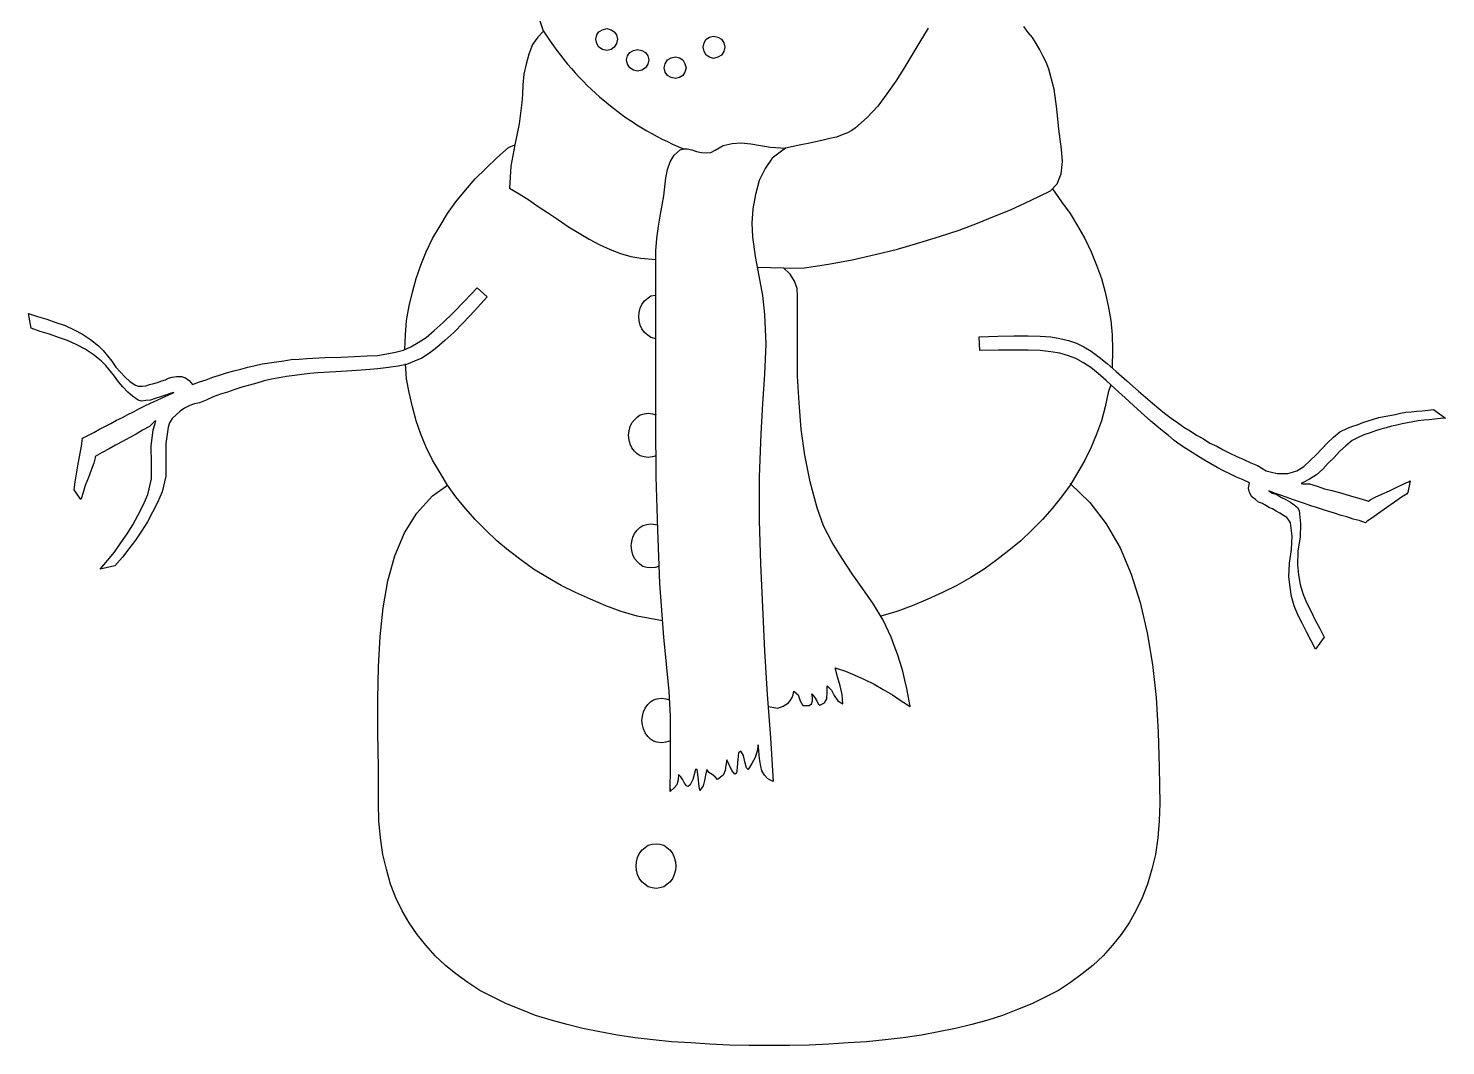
# Model space of a CAD drawing. Extents: x -95 to 513, y -317 to 40.
# Drawn here: x -95 to -30.5, y -172.4 to -126.1 of the extents above; entities that cross this region are included whole.
import ezdxf

# ---------------------------------------------------------------- set-up
doc = ezdxf.new("R2010")
doc.units = 0
doc.header["$MEASUREMENT"] = 0
doc.layers.get('0').update_dxf_attribs({"linetype": 'CONTINUOUS'})

msp = doc.modelspace()

# ---------------------------------------------------------------- linework, layer by layer
at = {"color": 7}
for p, q in [((-71.536797, -126.215329), (-71.951856, -124.9721)), ((-73.663863, -131.968076), (-73.132097, -131.508823)), ((-73.132097, -131.508823), (-72.842042, -131.387967)), ((-74.171459, -132.4515), (-73.663863, -131.968076)), ((-74.654883, -132.934924), (-74.171459, -132.4515)), ((-75.525046, -133.974286), (-75.089964, -133.442519)), ((-75.089964, -133.442519), (-74.654883, -132.934924)), ((-48.38666, -133.375882), (-47.969873, -133.974286)), ((-75.911785, -134.506052), (-75.525046, -133.974286)), ((-47.969873, -133.974286), (-47.583134, -134.506052)), ((-76.250182, -135.06199), (-75.911785, -134.506052)), ((-47.583134, -134.506052), (-47.244737, -135.06199)), ((-76.588579, -135.642099), (-76.250182, -135.06199)), ((-47.244737, -135.06199), (-46.90634, -135.642099)), ((-76.878634, -136.246379), (-76.588579, -135.642099)), ((-46.90634, -135.642099), (-46.616285, -136.246379)), ((-77.120346, -136.850659), (-76.878634, -136.246379)), ((-46.616285, -136.246379), (-46.374573, -136.850659)), ((-77.337887, -137.454939), (-77.120346, -136.850659)), ((-46.374573, -136.850659), (-46.157033, -137.454939)), ((-77.507085, -138.083391), (-77.337887, -137.454939)), ((-46.157033, -137.454939), (-45.987834, -138.083391)), ((-77.652112, -138.711842), (-77.507085, -138.083391)), ((-67.137638, -138.808527), (-67.065125, -138.639328)), ((-67.065125, -138.639328), (-66.944269, -138.47013)), ((-66.944269, -138.47013), (-66.799241, -138.349274)), ((-66.799241, -138.349274), (-66.654214, -138.252589)), ((-66.654214, -138.252589), (-66.436673, -138.222253)), ((-45.987834, -138.083391), (-45.842807, -138.711842)), ((-77.772968, -139.364464), (-77.652112, -138.711842)), ((-67.210152, -139.195266), (-67.185981, -139.001896)), ((-67.185981, -139.388636), (-67.210152, -139.195266)), ((-67.185981, -139.001896), (-67.137638, -138.808527)), ((-45.842807, -138.711842), (-45.721951, -139.364464)), ((-77.821311, -140.017087), (-77.772968, -139.364464)), ((-67.137638, -139.582005), (-67.185981, -139.388636)), ((-67.065125, -139.751204), (-67.137638, -139.582005)), ((-66.944269, -139.920402), (-67.065125, -139.751204)), ((-66.799241, -140.041258), (-66.944269, -139.920402)), ((-45.721951, -139.364464), (-45.673608, -140.017087)), ((-77.845482, -140.693881), (-77.821311, -140.017087)), ((-66.654214, -140.137943), (-66.799241, -140.041258)), ((-66.436673, -140.198539), (-66.654214, -140.137943)), ((-45.673608, -140.017087), (-45.649437, -140.693881)), ((-45.649437, -140.693881), (-45.664317, -141.522478)), ((-77.772968, -142.023297), (-77.821311, -141.346503)), ((-77.652112, -142.651748), (-77.772968, -142.023297)), ((-45.726759, -142.29603), (-45.842807, -142.651748)), ((-77.507085, -143.304371), (-77.652112, -142.651748)), ((-45.842807, -142.651748), (-45.987834, -143.304371)), ((-77.337887, -143.932822), (-77.507085, -143.304371)), ((-67.403521, -143.88448), (-67.282665, -143.763624)), ((-67.282665, -143.763624), (-67.137638, -143.666939)), ((-67.137638, -143.666939), (-66.96844, -143.618597)), ((-66.96844, -143.618597), (-66.77507, -143.594425)), ((-66.77507, -143.594425), (-66.5817, -143.618597)), ((-66.5817, -143.618597), (-66.412502, -143.666939)), ((-45.987834, -143.304371), (-46.157033, -143.932822)), ((-77.120346, -144.537102), (-77.337887, -143.932822)), ((-67.669405, -144.585445), (-67.645233, -144.392075)), ((-67.645233, -144.392075), (-67.596891, -144.198705)), ((-67.596891, -144.198705), (-67.524377, -144.029507)), ((-67.524377, -144.029507), (-67.403521, -143.88448)), ((-46.157033, -143.932822), (-46.374573, -144.537102)), ((-76.878634, -145.141382), (-77.120346, -144.537102)), ((-67.645233, -144.802986), (-67.669405, -144.585445)), ((-67.596891, -144.996355), (-67.645233, -144.802986)), ((-67.524377, -145.165554), (-67.596891, -144.996355)), ((-46.374573, -144.537102), (-46.616285, -145.141382)), ((-76.588579, -145.721491), (-76.878634, -145.141382)), ((-76.250182, -146.3016), (-76.588579, -145.721491)), ((-67.403521, -145.310581), (-67.524377, -145.165554)), ((-67.282665, -145.431437), (-67.403521, -145.310581)), ((-67.137638, -145.528122), (-67.282665, -145.431437)), ((-66.96844, -145.576464), (-67.137638, -145.528122)), ((-66.77507, -145.600635), (-66.96844, -145.576464)), ((-66.5817, -145.576464), (-66.77507, -145.600635)), ((-66.77507, -145.600635), (-66.77507, -145.600635)), ((-66.412502, -145.528122), (-66.5817, -145.576464)), ((-46.90634, -145.721491), (-47.244737, -146.3016)), ((-46.616285, -145.141382), (-46.90634, -145.721491)), ((-75.911785, -146.857538), (-76.250182, -146.3016)), ((-47.244737, -146.3016), (-47.583134, -146.857538)), ((-76.588579, -147.340962), (-75.911785, -146.857538)), ((-75.525046, -147.389304), (-75.911785, -146.857538)), ((-47.583134, -146.857538), (-47.969873, -147.389304)), ((-47.583134, -146.785024), (-46.688799, -147.655188)), ((-77.313715, -148.138612), (-76.588579, -147.340962)), ((-75.089964, -147.921071), (-75.525046, -147.389304)), ((-47.969873, -147.389304), (-48.404955, -147.921071)), ((-46.688799, -147.655188), (-45.939492, -148.622036)), ((-77.869653, -149.032946), (-77.313715, -148.138612)), ((-74.654883, -148.428666), (-75.089964, -147.921071)), ((-48.404955, -147.921071), (-48.840036, -148.428666)), ((-74.171459, -148.91209), (-74.654883, -148.428666)), ((-73.663863, -149.395514), (-74.171459, -148.91209)), ((-67.403521, -149.057118), (-67.282665, -148.91209)), ((-67.282665, -148.91209), (-67.161809, -148.791234)), ((-67.161809, -148.791234), (-67.016782, -148.694549)), ((-67.016782, -148.694549), (-66.847584, -148.646207)), ((-66.847584, -148.646207), (-66.654214, -148.622036)), ((-66.654214, -148.622036), (-66.346775, -148.661698)), ((-49.32346, -148.91209), (-49.831056, -149.395514)), ((-48.840036, -148.428666), (-49.32346, -148.91209)), ((-45.939492, -148.622036), (-45.31104, -149.70974)), ((-78.304735, -150.072308), (-77.869653, -149.032946)), ((-73.132097, -149.830596), (-73.663863, -149.395514)), ((-67.548549, -149.613055), (-67.524377, -149.419686)), ((-67.524377, -149.830596), (-67.548549, -149.613055)), ((-67.524377, -149.419686), (-67.476035, -149.226316)), ((-67.476035, -149.226316), (-67.403521, -149.057118)), ((-49.831056, -149.395514), (-50.362822, -149.830596)), ((-78.61896, -151.208355), (-78.304735, -150.072308)), ((-72.576159, -150.265678), (-73.132097, -149.830596)), ((-67.476035, -150.023966), (-67.524377, -149.830596)), ((-67.403521, -150.193164), (-67.476035, -150.023966)), ((-67.282665, -150.338191), (-67.403521, -150.193164)), ((-50.362822, -149.830596), (-50.91876, -150.265678)), ((-45.31104, -149.70974), (-44.803445, -150.9183)), ((-71.99605, -150.676588), (-72.576159, -150.265678)), ((-71.367599, -151.063328), (-71.99605, -150.676588)), ((-67.161809, -150.459047), (-67.282665, -150.338191)), ((-67.016782, -150.555732), (-67.161809, -150.459047)), ((-66.847584, -150.604075), (-67.016782, -150.555732)), ((-66.654214, -150.628246), (-66.847584, -150.604075)), ((-66.460844, -150.604075), (-66.654214, -150.628246)), ((-66.654214, -150.628246), (-66.654214, -150.628246)), ((-66.291646, -150.555732), (-66.460844, -150.604075)), ((-51.498869, -150.676588), (-52.103149, -151.063328)), ((-50.91876, -150.265678), (-51.498869, -150.676588)), ((-78.836501, -152.441086), (-78.61896, -151.208355)), ((-70.739148, -151.425896), (-71.367599, -151.063328)), ((-70.086525, -151.740121), (-70.739148, -151.425896)), ((-52.7316, -151.425896), (-53.384223, -151.740121)), ((-52.103149, -151.063328), (-52.7316, -151.425896)), ((-44.803445, -150.9183), (-44.392535, -152.199374)), ((-69.409731, -152.054347), (-70.086525, -151.740121)), ((-68.708766, -152.344401), (-69.409731, -152.054347)), ((-54.061016, -152.054347), (-54.761981, -152.344401)), ((-53.384223, -151.740121), (-54.061016, -152.054347)), ((-78.981528, -153.746331), (-78.836501, -152.441086)), ((-68.007802, -152.610285), (-68.708766, -152.344401)), ((-67.282665, -152.827825), (-68.007802, -152.610285)), ((-66.125302, -153.031808), (-67.282665, -152.827825)), ((-55.462946, -152.610285), (-56.188082, -152.827825)), ((-54.761981, -152.344401), (-55.462946, -152.610285)), ((-44.392535, -152.199374), (-44.078309, -153.577133)), ((-79.054042, -155.12409), (-78.981528, -153.746331)), ((-44.078309, -153.577133), (-43.836597, -155.027405)), ((-79.078213, -156.598533), (-79.054042, -155.12409)), ((-43.836597, -155.027405), (-43.667398, -156.52602)), ((-79.078213, -158.121319), (-79.078213, -156.598533)), ((-66.678385, -156.719389), (-66.533358, -156.622705)), ((-66.533358, -156.622705), (-66.36416, -156.574362)), ((-66.36416, -156.574362), (-66.17079, -156.550191)), ((-66.17079, -156.550191), (-65.97742, -156.574362)), ((-65.97742, -156.574362), (-65.808222, -156.622705)), ((-43.667398, -156.52602), (-43.570714, -158.097148)), ((-67.040953, -157.372012), (-66.992611, -157.178642)), ((-66.992611, -157.178642), (-66.920097, -157.009444)), ((-66.920097, -157.009444), (-66.799241, -156.840245)), ((-66.799241, -156.840245), (-66.678385, -156.719389)), ((-67.065125, -157.565382), (-67.040953, -157.372012)), ((-67.040953, -157.758751), (-67.065125, -157.565382)), ((-66.992611, -157.952121), (-67.040953, -157.758751)), ((-66.920097, -158.121319), (-66.992611, -157.952121)), ((-79.054042, -159.716619), (-79.078213, -158.121319)), ((-66.799241, -158.290518), (-66.920097, -158.121319)), ((-66.678385, -158.411374), (-66.799241, -158.290518)), ((-66.533358, -158.508059), (-66.678385, -158.411374)), ((-66.36416, -158.556401), (-66.533358, -158.508059)), ((-66.17079, -158.580572), (-66.36416, -158.556401)), ((-65.97742, -158.556401), (-66.17079, -158.580572)), ((-66.17079, -158.580572), (-66.17079, -158.580572)), ((-65.759879, -158.489223), (-65.97742, -158.556401)), ((-43.570714, -158.097148), (-43.522371, -159.692448)), ((-79.054042, -161.33609), (-79.054042, -159.716619)), ((-43.522371, -159.692448), (-43.4982, -161.33609)), ((-79.029871, -162.133739), (-79.054042, -161.33609)), ((-43.4982, -161.33609), (-43.522371, -162.133739)), ((-78.957357, -162.907218), (-79.029871, -162.133739)), ((-43.522371, -162.133739), (-43.594885, -162.907218)), ((-78.860672, -163.656525), (-78.957357, -162.907218)), ((-43.594885, -162.907218), (-43.69157, -163.656525)), ((-78.691474, -164.333319), (-78.860672, -163.656525)), ((-43.69157, -163.656525), (-43.860768, -164.333319)), ((-78.498104, -165.010113), (-78.691474, -164.333319)), ((-43.860768, -164.333319), (-44.054138, -165.010113)), ((-78.256392, -165.638564), (-78.498104, -165.010113)), ((-44.054138, -165.010113), (-44.29585, -165.638564)), ((-77.966338, -166.218673), (-78.256392, -165.638564)), ((-44.29585, -165.638564), (-44.585904, -166.218673)), ((-77.652112, -166.774611), (-77.966338, -166.218673)), ((-44.585904, -166.218673), (-44.90013, -166.774611)), ((-77.289544, -167.306377), (-77.652112, -166.774611)), ((-44.90013, -166.774611), (-45.262698, -167.306377)), ((-76.902805, -167.789801), (-77.289544, -167.306377)), ((-45.262698, -167.306377), (-45.649437, -167.789801)), ((-76.467723, -168.273225), (-76.902805, -167.789801)), ((-76.00847, -168.708307), (-76.467723, -168.273225)), ((-46.084519, -168.273225), (-46.543772, -168.708307)), ((-45.649437, -167.789801), (-46.084519, -168.273225)), ((-75.525046, -169.095046), (-76.00847, -168.708307)), ((-46.543772, -168.708307), (-47.027196, -169.095046)), ((-74.99328, -169.481786), (-75.525046, -169.095046)), ((-74.437342, -169.844354), (-74.99328, -169.481786)), ((-47.558962, -169.481786), (-48.1149, -169.844354)), ((-47.027196, -169.095046), (-47.558962, -169.481786)), ((-73.833062, -170.158579), (-74.437342, -169.844354)), ((-73.228782, -170.448634), (-73.833062, -170.158579)), ((-48.71918, -170.158579), (-49.32346, -170.448634)), ((-48.1149, -169.844354), (-48.71918, -170.158579)), ((-72.576159, -170.714517), (-73.228782, -170.448634)), ((-71.899365, -170.9804), (-72.576159, -170.714517)), ((-49.976083, -170.714517), (-50.652877, -170.9804)), ((-49.32346, -170.448634), (-49.976083, -170.714517)), ((-71.198401, -171.197941), (-71.899365, -170.9804)), ((-70.473264, -171.391311), (-71.198401, -171.197941)), ((-69.748128, -171.58468), (-70.473264, -171.391311)), ((-52.054806, -171.391311), (-52.804114, -171.58468)), ((-51.32967, -171.197941), (-52.054806, -171.391311)), ((-50.652877, -170.9804), (-51.32967, -171.197941)), ((-68.97465, -171.729708), (-69.748128, -171.58468)), ((-68.177, -171.874735), (-68.97465, -171.729708)), ((-67.37935, -171.995591), (-68.177, -171.874735)), ((-66.557529, -172.092276), (-67.37935, -171.995591)), ((-65.711537, -172.18896), (-66.557529, -172.092276)), ((-55.994713, -172.092276), (-56.840705, -172.18896)), ((-55.172892, -171.995591), (-55.994713, -172.092276)), ((-54.351071, -171.874735), (-55.172892, -171.995591)), ((-53.577592, -171.729708), (-54.351071, -171.874735)), ((-52.804114, -171.58468), (-53.577592, -171.729708)), ((-64.841374, -172.237303), (-65.711537, -172.18896)), ((-63.97121, -172.285645), (-64.841374, -172.237303)), ((-63.076876, -172.333988), (-63.97121, -172.285645)), ((-62.182541, -172.358159), (-63.076876, -172.333988)), ((-61.264035, -172.358159), (-62.182541, -172.358159)), ((-60.34553, -172.358159), (-61.264035, -172.358159)), ((-59.451195, -172.333988), (-60.34553, -172.358159)), ((-58.556861, -172.285645), (-59.451195, -172.333988)), ((-57.686697, -172.237303), (-58.556861, -172.285645)), ((-56.840705, -172.18896), (-57.686697, -172.237303))]:
    msp.add_line(p, q, dxfattribs=at)
at = {"color": 51}
for p, q in [((-71.536797, -126.215329), (-71.802681, -126.481212)), ((-54.036845, -126.070302), (-54.423585, -126.698753)), ((-49.492659, -126.263672), (-49.686028, -125.997788)), ((-49.299289, -126.505384), (-49.492659, -126.263672)), ((-72.044393, -126.819609), (-72.213591, -127.254691)), ((-71.802681, -126.481212), (-72.044393, -126.819609)), ((-54.423585, -126.698753), (-54.786153, -127.303033)), ((-49.130091, -126.771267), (-49.299289, -126.505384)), ((-48.960892, -127.061321), (-49.130091, -126.771267)), ((-72.213591, -127.254691), (-72.334447, -127.713944)), ((-54.786153, -127.303033), (-55.148721, -127.907313)), ((-48.815865, -127.327205), (-48.960892, -127.061321)), ((-48.670838, -127.617259), (-48.815865, -127.327205)), ((-48.549982, -127.931485), (-48.670838, -127.617259)), ((-72.431132, -128.173197), (-72.479474, -128.656621)), ((-72.334447, -127.713944), (-72.431132, -128.173197)), ((-55.148721, -127.907313), (-55.511289, -128.487422)), ((-48.30827, -128.84999), (-48.549982, -127.931485)), ((-72.479474, -128.656621), (-72.503646, -129.091702)), ((-55.511289, -128.487422), (-55.922199, -129.067531)), ((-48.187414, -129.744325), (-48.30827, -128.84999)), ((-72.527817, -129.454271), (-72.648673, -130.421119)), ((-72.503646, -129.091702), (-72.527817, -129.454271)), ((-55.922199, -129.067531), (-56.33311, -129.623469)), ((-56.816534, -130.131064), (-57.3483, -130.614488)), ((-56.33311, -129.623469), (-56.816534, -130.131064)), ((-48.090729, -130.662831), (-48.187414, -129.744325)), ((-72.648673, -130.421119), (-72.842042, -131.387967)), ((-57.710868, -130.832029), (-57.95258, -130.928714)), ((-57.517499, -130.735344), (-57.710868, -130.832029)), ((-57.3483, -130.614488), (-57.517499, -130.735344)), ((-47.969873, -131.581337), (-48.090729, -130.662831)), ((-72.842042, -131.387967), (-73.035412, -132.354815)), ((-63.729498, -131.629679), (-63.36693, -131.412138)), ((-63.36693, -131.412138), (-62.95602, -131.315453)), ((-62.95602, -131.315453), (-62.545109, -131.291282)), ((-62.545109, -131.291282), (-62.110028, -131.339625)), ((-62.110028, -131.339625), (-61.674946, -131.412138)), ((-61.674946, -131.412138), (-61.215693, -131.484652)), ((-61.215693, -131.484652), (-60.538899, -131.532994)), ((-60.538899, -131.532994), (-61.143179, -131.992247)), ((-60.176331, -131.460481), (-60.538899, -131.532994)), ((-59.837934, -131.387967), (-60.176331, -131.460481)), ((-59.499537, -131.315453), (-59.837934, -131.387967)), ((-59.161141, -131.24294), (-59.499537, -131.315453)), ((-58.822744, -131.170426), (-59.161141, -131.24294)), ((-58.508518, -131.097912), (-58.822744, -131.170426)), ((-58.218464, -131.025399), (-58.508518, -131.097912)), ((-57.95258, -130.928714), (-58.218464, -131.025399)), ((-65.904907, -132.499842), (-65.784051, -132.161445)), ((-65.784051, -132.161445), (-65.590681, -131.84722)), ((-65.590681, -131.84722), (-65.324798, -131.605508)), ((-65.324798, -131.605508), (-65.179771, -131.557165)), ((-65.179771, -131.557165), (-65.010572, -131.557165)), ((-65.010572, -131.557165), (-64.793031, -131.605508)), ((-64.793031, -131.605508), (-64.57549, -131.678021)), ((-64.57549, -131.678021), (-64.35795, -131.726364)), ((-64.35795, -131.726364), (-64.140409, -131.750535)), ((-64.140409, -131.750535), (-63.922868, -131.726364)), ((-63.922868, -131.726364), (-63.729498, -131.629679)), ((-61.143179, -131.992247), (-61.457405, -132.4515)), ((-47.994044, -132.693212), (-47.92153, -132.137274)), ((-47.92153, -132.137274), (-47.969873, -131.581337)), ((-73.035412, -132.354815), (-73.083755, -133.345835)), ((-65.97742, -132.886582), (-65.904907, -132.499842)), ((-61.457405, -132.4515), (-61.723288, -133.007438)), ((-48.163242, -133.152465), (-47.994044, -132.693212)), ((-73.083755, -133.345835), (-72.648673, -133.611718)), ((-66.074105, -133.708403), (-66.025763, -133.297492)), ((-66.025763, -133.297492), (-65.97742, -132.886582)), ((-61.723288, -133.007438), (-61.892487, -133.635889)), ((-49.009235, -133.732574), (-48.477468, -133.466691)), ((-48.477468, -133.466691), (-48.163242, -133.152465)), ((-72.648673, -133.611718), (-72.213591, -133.877601)), ((-72.213591, -133.877601), (-71.778509, -134.191827)), ((-66.219132, -134.530224), (-66.146619, -134.119313)), ((-66.146619, -134.119313), (-66.074105, -133.708403)), ((-61.892487, -133.635889), (-62.013343, -134.288512)), ((-50.290309, -134.336854), (-49.613515, -134.022628)), ((-49.613515, -134.022628), (-49.009235, -133.732574)), ((-71.778509, -134.191827), (-71.319257, -134.481881)), ((-71.319257, -134.481881), (-70.860004, -134.796107)), ((-66.315817, -135.086161), (-66.219132, -134.530224)), ((-62.013343, -134.288512), (-62.061685, -134.941134)), ((-51.788923, -134.941134), (-51.015445, -134.626908)), ((-51.015445, -134.626908), (-50.290309, -134.336854)), ((-70.860004, -134.796107), (-70.400751, -135.110332)), ((-70.400751, -135.110332), (-69.917327, -135.400387)), ((-69.917327, -135.400387), (-69.458074, -135.66627)), ((-66.388331, -135.642099), (-66.315817, -135.086161)), ((-62.061685, -134.941134), (-62.037514, -135.569585)), ((-53.52925, -135.545414), (-52.634915, -135.25536)), ((-52.634915, -135.25536), (-51.788923, -134.941134)), ((-69.458074, -135.66627), (-68.97465, -135.932153)), ((-68.97465, -135.932153), (-68.515397, -136.149694)), ((-66.436673, -136.198037), (-66.388331, -135.642099)), ((-62.037514, -135.569585), (-61.916658, -136.46392)), ((-55.438775, -136.125523), (-54.471927, -135.835469)), ((-54.471927, -135.835469), (-53.52925, -135.545414)), ((-68.515397, -136.149694), (-68.031973, -136.318893)), ((-68.031973, -136.318893), (-67.57272, -136.46392)), ((-67.57272, -136.46392), (-67.113467, -136.536434)), ((-67.113467, -136.536434), (-66.436673, -136.601196)), ((-66.436673, -136.753974), (-66.436673, -136.198037)), ((-61.916658, -136.46392), (-61.74746, -137.334083)), ((-58.581032, -136.802317), (-57.493328, -136.608947)), ((-57.493328, -136.608947), (-56.453966, -136.367235)), ((-56.453966, -136.367235), (-55.438775, -136.125523)), ((-66.436673, -139.195266), (-66.436673, -136.753974)), ((-61.74746, -137.334083), (-61.578261, -138.228418)), ((-60.611413, -136.995686), (-59.668736, -136.971515)), ((-59.668736, -136.971515), (-58.581032, -136.802317)), ((-61.578261, -138.228418), (-61.481576, -139.098581)), ((-66.436673, -141.612387), (-66.436673, -139.195266)), ((-61.481576, -139.098581), (-61.433234, -140.452169)), ((-61.433234, -140.452169), (-61.481576, -141.805756)), ((-66.436673, -144.053678), (-66.436673, -141.612387)), ((-61.481576, -141.805756), (-61.578261, -143.159344)), ((-61.578261, -143.159344), (-61.650775, -144.512931)), ((-66.412502, -146.470799), (-66.436673, -144.053678)), ((-61.650775, -144.512931), (-61.723288, -146.49497)), ((-66.339988, -148.887919), (-66.412502, -146.470799)), ((-61.723288, -146.49497), (-61.723288, -148.477009)), ((-66.243304, -151.329211), (-66.339988, -148.887919)), ((-61.723288, -148.477009), (-61.674946, -150.434876)), ((-61.674946, -150.434876), (-61.578261, -152.416915)), ((-66.074105, -153.770502), (-66.243304, -151.329211)), ((-61.578261, -152.416915), (-61.481576, -154.398954)), ((-65.832393, -156.235965), (-66.074105, -153.770502)), ((-61.481576, -154.398954), (-61.36072, -156.380993)), ((-65.759879, -157.372012), (-65.832393, -156.235965)), ((-61.36072, -156.380993), (-61.215693, -158.363031)), ((-65.759879, -158.508059), (-65.759879, -157.372012)), ((-65.759879, -159.668276), (-65.759879, -158.508059)), ((-61.215693, -158.363031), (-61.094837, -160.34507)), ((-62.690137, -159.209024), (-62.714308, -159.474907)), ((-62.665965, -159.015654), (-62.690137, -159.209024)), ((-62.56928, -158.967311), (-62.665965, -159.015654)), ((-62.448424, -159.160681), (-62.56928, -158.967311)), ((-62.375911, -159.450736), (-62.448424, -159.160681)), ((-61.916658, -159.257366), (-62.061685, -159.523249)), ((-61.819973, -158.967311), (-61.916658, -159.257366)), ((-61.771631, -158.677257), (-61.819973, -158.967311)), ((-61.74746, -158.918969), (-61.771631, -158.677257)), ((-61.723288, -159.160681), (-61.74746, -158.918969)), ((-61.699117, -159.402393), (-61.723288, -159.160681)), ((-65.784051, -160.804323), (-65.759879, -159.668276)), ((-64.623833, -159.789132), (-64.744689, -160.248385)), ((-64.551319, -159.789132), (-64.623833, -159.789132)), ((-64.502977, -160.151701), (-64.551319, -159.789132)), ((-64.116238, -159.789132), (-64.16458, -160.055016)), ((-64.019553, -159.93416), (-64.116238, -159.789132)), ((-63.270245, -159.837475), (-63.36693, -160.055016)), ((-63.246074, -159.619934), (-63.270245, -159.837475)), ((-63.197732, -159.354051), (-63.246074, -159.619934)), ((-62.980191, -159.837475), (-63.197732, -159.354051)), ((-62.835164, -160.006673), (-62.980191, -159.837475)), ((-62.738479, -159.74079), (-62.76265, -159.958331)), ((-62.714308, -159.474907), (-62.738479, -159.74079)), ((-62.303397, -159.716619), (-62.375911, -159.450736)), ((-62.230884, -159.789132), (-62.303397, -159.716619)), ((-62.061685, -159.523249), (-62.230884, -159.789132)), ((-61.650775, -159.644105), (-61.699117, -159.402393)), ((-61.602432, -159.861646), (-61.650775, -159.644105)), ((-61.481576, -160.055016), (-61.602432, -159.861646)), ((-65.469825, -160.490097), (-65.590681, -160.635125)), ((-65.421483, -160.272557), (-65.469825, -160.490097)), ((-65.397311, -160.030844), (-65.421483, -160.272557)), ((-65.300627, -160.127529), (-65.397311, -160.030844)), ((-65.203942, -160.272557), (-65.300627, -160.127529)), ((-65.131428, -160.417584), (-65.203942, -160.272557)), ((-65.034743, -160.53844), (-65.131428, -160.417584)), ((-64.96223, -160.562611), (-65.034743, -160.53844)), ((-64.865545, -160.490097), (-64.96223, -160.562611)), ((-64.744689, -160.248385), (-64.865545, -160.490097)), ((-64.454634, -160.562611), (-64.502977, -160.151701)), ((-64.430463, -160.755981), (-64.454634, -160.562611)), ((-64.285436, -160.53844), (-64.430463, -160.755981)), ((-64.212922, -160.296728), (-64.285436, -160.53844)), ((-64.16458, -160.055016), (-64.212922, -160.296728)), ((-63.874526, -160.030844), (-64.019553, -159.93416)), ((-63.729498, -160.127529), (-63.874526, -160.030844)), ((-63.632813, -160.248385), (-63.729498, -160.127529)), ((-63.36693, -160.055016), (-63.632813, -160.248385)), ((-62.76265, -159.958331), (-62.835164, -160.006673)), ((-61.336549, -160.224214), (-61.481576, -160.055016)), ((-61.094837, -160.34507), (-61.336549, -160.224214)), ((-61.094837, -160.34507), (-61.094837, -160.34507)), ((-65.590681, -160.635125), (-65.784051, -160.804323)), ((-65.784051, -160.683467), (-65.784051, -160.707638)), ((-65.784051, -160.804323), (-65.784051, -160.683467)), ((-65.784051, -160.707638), (-65.784051, -160.755981)), ((-65.784051, -160.755981), (-65.784051, -160.780152)), ((-65.784051, -160.780152), (-65.784051, -160.804323))]:
    msp.add_line(p, q, dxfattribs=at)
at = {"color": 2}
for p, q in [((-60.611413, -136.995686), (-61.820007, -136.960981)), ((-60.321358, -137.26157), (-60.611413, -136.995686)), ((-60.127989, -137.575795), (-60.321358, -137.26157)), ((-60.007133, -137.914192), (-60.127989, -137.575795)), ((-59.982962, -138.27676), (-60.007133, -137.914192)), ((-59.982962, -139.485321), (-59.982962, -138.27676)), ((-59.982962, -140.693881), (-59.982962, -139.485321)), ((-59.982962, -141.902441), (-59.982962, -140.693881)), ((-59.910448, -143.111001), (-59.982962, -141.902441)), ((-59.813763, -144.319561), (-59.910448, -143.111001)), ((-59.644565, -145.50395), (-59.813763, -144.319561)), ((-59.402853, -146.712511), (-59.644565, -145.50395)), ((-59.088627, -147.8969), (-59.402853, -146.712511)), ((-58.798573, -148.718721), (-59.088627, -147.8969)), ((-58.411833, -149.468028), (-58.798573, -148.718721)), ((-57.95258, -150.193164), (-58.411833, -149.468028)), ((-57.493328, -150.894129), (-57.95258, -150.193164)), ((-57.009903, -151.570923), (-57.493328, -150.894129)), ((-56.526479, -152.271888), (-57.009903, -151.570923)), ((-56.091398, -152.997024), (-56.526479, -152.271888)), ((-55.72883, -153.770502), (-56.091398, -152.997024)), ((-55.583802, -154.157242), (-55.72883, -153.770502)), ((-55.438775, -154.543981), (-55.583802, -154.157242)), ((-55.317919, -154.93072), (-55.438775, -154.543981)), ((-58.266806, -155.172432), (-57.807553, -155.31746)), ((-58.170121, -155.583343), (-58.266806, -155.172432)), ((-57.807553, -155.31746), (-57.372471, -155.510829)), ((-55.197063, -155.31746), (-55.317919, -154.93072)), ((-55.100378, -155.72837), (-55.197063, -155.31746)), ((-58.629374, -155.994253), (-58.436004, -156.187623)), ((-58.629374, -156.284308), (-58.629374, -155.994253)), ((-58.049265, -155.994253), (-58.170121, -155.583343)), ((-57.95258, -156.380993), (-58.049265, -155.994253)), ((-57.372471, -155.510829), (-56.93739, -155.704199)), ((-56.93739, -155.704199), (-56.502308, -155.92174)), ((-56.502308, -155.92174), (-56.091398, -156.163452)), ((-55.003693, -156.115109), (-55.100378, -155.72837)), ((-60.393872, -156.767732), (-60.297187, -156.646876)), ((-60.297187, -156.646876), (-60.224674, -156.52602)), ((-60.224674, -156.52602), (-60.176331, -156.405164)), ((-60.176331, -156.405164), (-60.15216, -156.235965)), ((-60.15216, -156.235965), (-59.95879, -156.405164)), ((-59.95879, -156.405164), (-59.862106, -156.671047)), ((-59.862106, -156.671047), (-59.74125, -156.888588)), ((-59.35451, -156.816074), (-59.306168, -156.671047)), ((-59.330339, -156.356821), (-59.209483, -156.501849)), ((-59.306168, -156.52602), (-59.330339, -156.356821)), ((-59.306168, -156.671047), (-59.306168, -156.52602)), ((-59.209483, -156.501849), (-59.112798, -156.671047)), ((-59.112798, -156.671047), (-59.040285, -156.816074)), ((-58.75023, -156.767732), (-58.653545, -156.574362)), ((-58.653545, -156.574362), (-58.629374, -156.284308)), ((-58.436004, -156.187623), (-58.315148, -156.429335)), ((-58.315148, -156.429335), (-58.14595, -156.671047)), ((-58.14595, -156.671047), (-57.928409, -156.816074)), ((-57.928409, -156.816074), (-57.95258, -156.380993)), ((-56.091398, -156.163452), (-55.656316, -156.405164)), ((-55.656316, -156.405164), (-55.269577, -156.671047)), ((-55.269577, -156.671047), (-54.858666, -156.93693)), ((-54.93118, -156.52602), (-55.003693, -156.115109)), ((-54.858666, -156.93693), (-54.93118, -156.52602)), ((-61.319994, -156.937585), (-60.973981, -156.985273)), ((-60.973981, -156.985273), (-60.877296, -157.009444)), ((-60.877296, -157.009444), (-60.75644, -156.961101)), ((-60.75644, -156.961101), (-60.635584, -156.912759)), ((-60.635584, -156.912759), (-60.514728, -156.840245)), ((-60.514728, -156.840245), (-60.393872, -156.767732)), ((-59.74125, -156.888588), (-59.451195, -156.888588)), ((-59.451195, -156.888588), (-59.35451, -156.816074)), ((-59.040285, -156.816074), (-58.967771, -156.864417)), ((-58.967771, -156.864417), (-58.75023, -156.767732))]:
    msp.add_line(p, q, dxfattribs=at)
at = {"color": 7}
for points in [[(-68.660424, -127.085493), (-68.853794, -127.03715), (-69.022992, -126.940465), (-69.119677, -126.771267), (-69.168019, -126.577897), (-69.119677, -126.384528), (-69.022992, -126.2395), (-68.853794, -126.142816), (-68.660424, -126.094473), (-68.467054, -126.142816), (-68.322027, -126.2395), (-68.225342, -126.384528), (-68.177, -126.577897), (-68.225342, -126.771267), (-68.322027, -126.940465), (-68.467054, -127.03715), (-68.660424, -127.085493), (-68.660424, -127.085493)], [(-67.258494, -128.028169), (-67.451864, -127.979827), (-67.621062, -127.883142), (-67.717747, -127.713944), (-67.766089, -127.520574), (-67.717747, -127.327205), (-67.621062, -127.182177), (-67.451864, -127.085493), (-67.258494, -127.03715), (-67.065125, -127.085493), (-66.895926, -127.182177), (-66.799241, -127.327205), (-66.750899, -127.520574), (-66.799241, -127.713944), (-66.895926, -127.883142), (-67.065125, -127.979827), (-67.258494, -128.028169), (-67.258494, -128.028169)], [(-63.802012, -127.448061), (-63.995382, -127.399718), (-64.140409, -127.303033), (-64.237094, -127.133835), (-64.285436, -126.940465), (-64.237094, -126.747096), (-64.140409, -126.577897), (-63.995382, -126.481212), (-63.802012, -126.43287), (-63.608642, -126.481212), (-63.439444, -126.577897), (-63.342759, -126.747096), (-63.294417, -126.940465), (-63.342759, -127.133835), (-63.439444, -127.303033), (-63.608642, -127.399718), (-63.802012, -127.448061), (-63.802012, -127.448061)], [(-65.542339, -128.366566), (-65.735708, -128.318224), (-65.904907, -128.221539), (-66.001592, -128.076512), (-66.049934, -127.883142), (-66.001592, -127.689773), (-65.904907, -127.520574), (-65.735708, -127.423889), (-65.542339, -127.375547), (-65.348969, -127.423889), (-65.203942, -127.520574), (-65.107257, -127.689773), (-65.058915, -127.883142), (-65.107257, -128.076512), (-65.203942, -128.221539), (-65.348969, -128.318224), (-65.542339, -128.366566), (-65.542339, -128.366566)], [(-66.412502, -165.203482), (-66.605872, -165.179311), (-66.77507, -165.130969), (-66.920097, -165.034284), (-67.065125, -164.913428), (-67.185981, -164.744229), (-67.258494, -164.575031), (-67.306837, -164.381661), (-67.331008, -164.188292), (-67.306837, -163.994922), (-67.258494, -163.801552), (-67.185981, -163.632354), (-67.065125, -163.463156), (-66.920097, -163.3423), (-66.77507, -163.245615), (-66.605872, -163.197272), (-66.412502, -163.173101), (-66.243304, -163.197272), (-66.074105, -163.245615), (-65.929078, -163.3423), (-65.784051, -163.463156), (-65.663195, -163.632354), (-65.590681, -163.801552), (-65.542339, -163.994922), (-65.518167, -164.188292), (-65.542339, -164.381661), (-65.590681, -164.575031), (-65.663195, -164.744229), (-65.784051, -164.913428), (-65.929078, -165.034284), (-66.074105, -165.130969), (-66.243304, -165.179311), (-66.412502, -165.203482), (-66.412502, -165.203482)]]:
    msp.add_lwpolyline(points, dxfattribs=at)
at = {"color": 253}
for points in [[(-87.513964, -142.28918), (-87.199738, -142.168324), (-86.885512, -142.071639), (-86.595458, -141.950783), (-86.281232, -141.854099), (-85.967007, -141.757414), (-85.62861, -141.660729), (-85.314384, -141.588215), (-85.000158, -141.49153), (-84.661762, -141.419017), (-84.347536, -141.346503), (-84.009139, -141.298161), (-83.694913, -141.249818), (-83.356516, -141.201476), (-83.01812, -141.153134), (-82.655552, -141.128962), (-82.317155, -141.104791), (-81.495334, -141.056449), (-80.770198, -141.032278), (-80.141746, -141.008106), (-79.585809, -140.983935), (-79.102384, -140.959764), (-78.667303, -140.88725), (-78.280564, -140.814737), (-77.917995, -140.718052), (-77.579599, -140.573025), (-77.241202, -140.379655), (-76.878634, -140.137943), (-76.516066, -139.823717), (-76.105155, -139.461149), (-75.645902, -139.026068), (-75.138307, -138.494301), (-74.558198, -137.890021), (-74.098945, -138.300931), (-74.679054, -138.929383), (-75.186649, -139.461149), (-75.621731, -139.920402), (-76.032641, -140.28297), (-76.39521, -140.597196), (-76.733606, -140.863079), (-77.072003, -141.08062), (-77.4104, -141.225647), (-77.772968, -141.370674), (-78.159707, -141.443188), (-78.594789, -141.515702), (-79.078213, -141.564044), (-79.634151, -141.612387), (-80.262602, -141.660729), (-80.987738, -141.709071), (-81.809559, -141.757414), (-82.172127, -141.781585), (-82.534696, -141.829927), (-82.873092, -141.87827), (-83.23566, -141.926612), (-83.574057, -141.974955), (-83.912454, -142.047468), (-84.250851, -142.119982), (-84.589248, -142.216667), (-84.927645, -142.313351), (-85.266042, -142.410036), (-85.580267, -142.506721), (-85.918664, -142.627577), (-86.23289, -142.724262), (-86.571287, -142.845118), (-86.885512, -142.990145), (-87.199738, -143.111001), (-87.417279, -143.159344), (-87.63482, -143.231857), (-87.876532, -143.352713), (-88.069901, -143.49774), (-88.263271, -143.666939), (-88.432469, -143.836137), (-88.553326, -144.029507), (-88.625839, -144.222877), (-88.722524, -144.972184), (-88.722524, -145.721491), (-88.722524, -146.446627), (-88.891722, -147.171764), (-89.109263, -147.655188), (-89.326804, -148.090269), (-89.568516, -148.525351), (-89.834399, -148.960433), (-90.100283, -149.371343), (-90.414508, -149.758082), (-90.704563, -150.144822), (-91.04296, -150.531561), (-91.719753, -150.676588), (-91.381356, -150.289849), (-91.067131, -149.90311), (-90.777076, -149.492199), (-90.487022, -149.081289), (-90.221139, -148.670378), (-89.979427, -148.211125), (-89.761886, -147.776044), (-89.544345, -147.29262), (-89.375146, -146.567483), (-89.375146, -145.842347), (-89.399318, -145.09304), (-89.302633, -144.343733), (-89.205948, -144.053678), (-89.181777, -143.932822), (-89.25429, -143.981165), (-89.471831, -144.198705), (-89.786057, -144.367904), (-90.076111, -144.537102), (-90.390337, -144.706301), (-90.704563, -144.875499), (-91.018788, -145.044698), (-91.308843, -145.213896), (-91.623068, -145.383094), (-91.937294, -145.552293), (-91.937294, -145.624806), (-92.009808, -145.866519), (-92.130664, -146.180744), (-92.25152, -146.519141), (-92.396547, -146.881709), (-92.493232, -147.195935), (-92.565745, -147.437647), (-92.589917, -147.51016), (-92.904142, -147.075079), (-92.8558, -146.712511), (-92.710773, -145.89069), (-92.565745, -145.09304), (-92.517403, -144.730472), (-92.25152, -144.585445), (-92.009808, -144.464589), (-91.743925, -144.319561), (-91.478041, -144.174534), (-91.236329, -144.053678), (-90.970446, -143.908651), (-90.704563, -143.787795), (-90.462851, -143.642768), (-90.196967, -143.521912), (-89.931084, -143.376884), (-89.689372, -143.256028), (-89.423489, -143.135172), (-89.157606, -143.014316), (-88.891722, -142.89346), (-88.625839, -142.772604), (-88.359956, -142.651748), (-88.529154, -142.700091), (-88.746695, -142.772604), (-88.964236, -142.845118), (-89.205948, -142.917632), (-89.423489, -142.990145), (-89.64103, -143.014316), (-89.834399, -143.038488), (-89.979427, -142.990145), (-90.24531, -142.820947), (-90.462851, -142.627577), (-90.680392, -142.385865), (-90.873761, -142.168324), (-91.067131, -141.902441), (-91.2605, -141.660729), (-91.45387, -141.419017), (-91.671411, -141.201476), (-92.033979, -140.911422), (-92.396547, -140.66971), (-92.783286, -140.47634), (-93.194197, -140.28297), (-93.605107, -140.137943), (-94.016018, -139.992916), (-94.451099, -139.87206), (-94.86201, -139.727033), (-94.982866, -139.050239), (-94.571955, -139.195266), (-94.136874, -139.316122), (-93.725963, -139.461149), (-93.315053, -139.606177), (-92.904142, -139.799546), (-92.517403, -139.992916), (-92.154835, -140.234628), (-91.792267, -140.524682), (-91.574726, -140.742223), (-91.381356, -140.983935), (-91.187987, -141.225647), (-90.994617, -141.49153), (-90.801248, -141.709071), (-90.583707, -141.950783), (-90.366166, -142.144153), (-90.100283, -142.313351), (-89.979427, -142.361694), (-89.810228, -142.361694), (-89.64103, -142.337523), (-89.471831, -142.28918), (-89.278462, -142.240838), (-89.109263, -142.192495), (-88.915894, -142.119982), (-88.746695, -142.071639), (-88.698353, -142.047468), (-88.601668, -141.999126), (-88.432469, -141.950783), (-88.2391, -141.926612), (-88.021559, -141.926612), (-87.828189, -141.974955), (-87.658991, -142.095811), (-87.513964, -142.28918), (-87.513964, -142.28918)], [(-39.413266, -146.760853), (-39.703321, -146.615826), (-40.017547, -146.49497), (-40.307601, -146.349943), (-40.597655, -146.204915), (-40.88771, -146.059888), (-41.177764, -145.89069), (-41.467819, -145.721491), (-41.733702, -145.552293), (-42.023757, -145.383094), (-42.313811, -145.189725), (-42.579694, -145.020526), (-42.845577, -144.827157), (-43.111461, -144.609616), (-43.377344, -144.392075), (-43.643227, -144.174534), (-43.90911, -143.956993), (-44.513391, -143.401056), (-45.069328, -142.89346), (-45.528581, -142.48255), (-45.939492, -142.095811), (-46.30206, -141.781585), (-46.640457, -141.515702), (-46.978853, -141.298161), (-47.31725, -141.104791), (-47.655647, -140.983935), (-48.042386, -140.863079), (-48.453297, -140.790566), (-48.936721, -140.742223), (-49.492659, -140.718052), (-50.12111, -140.718052), (-50.846246, -140.718052), (-51.692238, -140.742223), (-51.71641, -140.113772), (-50.870417, -140.089601), (-50.145281, -140.065429), (-49.492659, -140.065429), (-48.936721, -140.089601), (-48.453297, -140.113772), (-48.042386, -140.186285), (-47.655647, -140.28297), (-47.293079, -140.403826), (-46.954682, -140.573025), (-46.616285, -140.766394), (-46.253717, -141.032278), (-45.891149, -141.322332), (-45.480239, -141.6849), (-44.996815, -142.119982), (-44.465048, -142.579235), (-43.836597, -143.135172), (-43.546542, -143.376884), (-43.280659, -143.594425), (-42.990605, -143.811966), (-42.70055, -144.005336), (-42.410496, -144.222877), (-42.120441, -144.392075), (-41.830387, -144.585445), (-41.516161, -144.754643), (-41.226107, -144.948013), (-40.911881, -145.09304), (-40.621827, -145.262238), (-40.307601, -145.407266), (-39.993375, -145.552293), (-39.67915, -145.69732), (-39.364924, -145.842347), (-39.050698, -145.963203), (-38.857329, -146.084059), (-38.663959, -146.204915), (-38.422247, -146.277429), (-38.156364, -146.325771), (-37.914652, -146.325771), (-37.67294, -146.325771), (-37.455399, -146.277429), (-37.262029, -146.204915), (-36.947804, -146.011546), (-36.657749, -145.745663), (-36.391866, -145.479779), (-36.125983, -145.213896), (-35.884271, -144.948013), (-35.594216, -144.68213), (-35.304162, -144.440417), (-34.965765, -144.271219), (-34.724053, -144.174534), (-34.482341, -144.102021), (-34.2648, -144.005336), (-34.023088, -143.932822), (-33.781376, -143.860309), (-33.539664, -143.787795), (-33.297952, -143.739453), (-33.032068, -143.69111), (-32.790356, -143.642768), (-32.548644, -143.594425), (-32.306932, -143.546083), (-32.06522, -143.521912), (-31.799337, -143.49774), (-31.557625, -143.473569), (-31.291742, -143.449398), (-31.05003, -143.425227), (-30.494092, -143.811966), (-30.735804, -143.836137), (-31.001687, -143.860309), (-31.243399, -143.88448), (-31.485111, -143.908651), (-31.750995, -143.932822), (-31.992707, -143.981165), (-32.234419, -144.029507), (-32.476131, -144.077849), (-32.717843, -144.126192), (-32.959555, -144.174534), (-33.201267, -144.247048), (-33.442979, -144.319561), (-33.684691, -144.392075), (-33.926403, -144.48876), (-34.168115, -144.561273), (-34.409827, -144.657958), (-34.748224, -144.827157), (-35.038278, -145.068869), (-35.328333, -145.334752), (-35.570045, -145.600635), (-35.835928, -145.866519), (-36.07764, -146.132402), (-36.367695, -146.398285), (-36.68192, -146.591655), (-36.971975, -146.736682), (-37.06866, -146.785024), (-36.996146, -146.809196), (-36.68192, -146.809196), (-36.343523, -146.90588), (-36.005127, -147.026736), (-35.66673, -147.09925), (-35.328333, -147.195935), (-35.014107, -147.29262), (-34.67571, -147.389304), (-34.337313, -147.485989), (-33.998917, -147.582674), (-33.926403, -147.534332), (-33.708862, -147.413476), (-33.394636, -147.268448), (-33.05624, -147.123421), (-32.717843, -146.954223), (-32.403617, -146.809196), (-32.186076, -146.712511), (-32.113563, -146.664168), (-32.210247, -147.195935), (-32.282761, -147.268448), (-32.500302, -147.413476), (-32.814528, -147.631016), (-33.177096, -147.872729), (-33.539664, -148.138612), (-33.853889, -148.356153), (-34.07143, -148.50118), (-34.143944, -148.573693), (-34.433998, -148.477009), (-34.699881, -148.404495), (-34.989936, -148.30781), (-35.255819, -148.235297), (-35.545874, -148.138612), (-35.811757, -148.066098), (-36.101811, -147.969413), (-36.367695, -147.872729), (-36.633578, -147.800215), (-36.923632, -147.70353), (-37.189516, -147.606845), (-37.455399, -147.51016), (-37.745453, -147.413476), (-38.011337, -147.316791), (-38.27722, -147.220106), (-38.543103, -147.123421), (-38.373905, -147.220106), (-38.180535, -147.29262), (-37.987165, -147.413476), (-37.769624, -147.51016), (-37.552084, -147.631016), (-37.382885, -147.751873), (-37.237858, -147.872729), (-37.165344, -148.017756), (-37.092831, -148.622036), (-37.117002, -149.226316), (-37.213687, -149.854767), (-37.237858, -150.483219), (-37.189516, -150.942472), (-37.117002, -151.377553), (-36.996146, -151.788464), (-36.826948, -152.199374), (-36.633578, -152.586113), (-36.440208, -152.972853), (-36.222667, -153.383763), (-36.029298, -153.770502), (-36.416037, -154.32644), (-36.609407, -153.939701), (-36.826948, -153.52879), (-37.020317, -153.142051), (-37.213687, -152.755312), (-37.382885, -152.344401), (-37.503741, -151.933491), (-37.576255, -151.498409), (-37.624597, -151.039156), (-37.600426, -150.410705), (-37.503741, -149.782254), (-37.47957, -149.177974), (-37.552084, -148.573693), (-37.624597, -148.452837), (-37.721282, -148.331981), (-37.866309, -148.235297), (-38.035508, -148.138612), (-38.204706, -148.041927), (-38.373905, -147.945242), (-38.543103, -147.872729), (-38.68813, -147.776044), (-38.736473, -147.751873), (-38.833157, -147.70353), (-39.002356, -147.631016), (-39.147383, -147.51016), (-39.316582, -147.389304), (-39.413266, -147.195935), (-39.461609, -147.002565), (-39.413266, -146.760853), (-39.413266, -146.760853)]]:
    msp.add_lwpolyline(points, dxfattribs=at)
at = {"color": 2}
msp.add_arc((-59.983331, -118.919674), 13.664156, 212.271137, 247.647911, dxfattribs=at)

doc.saveas('drawing.dxf')
